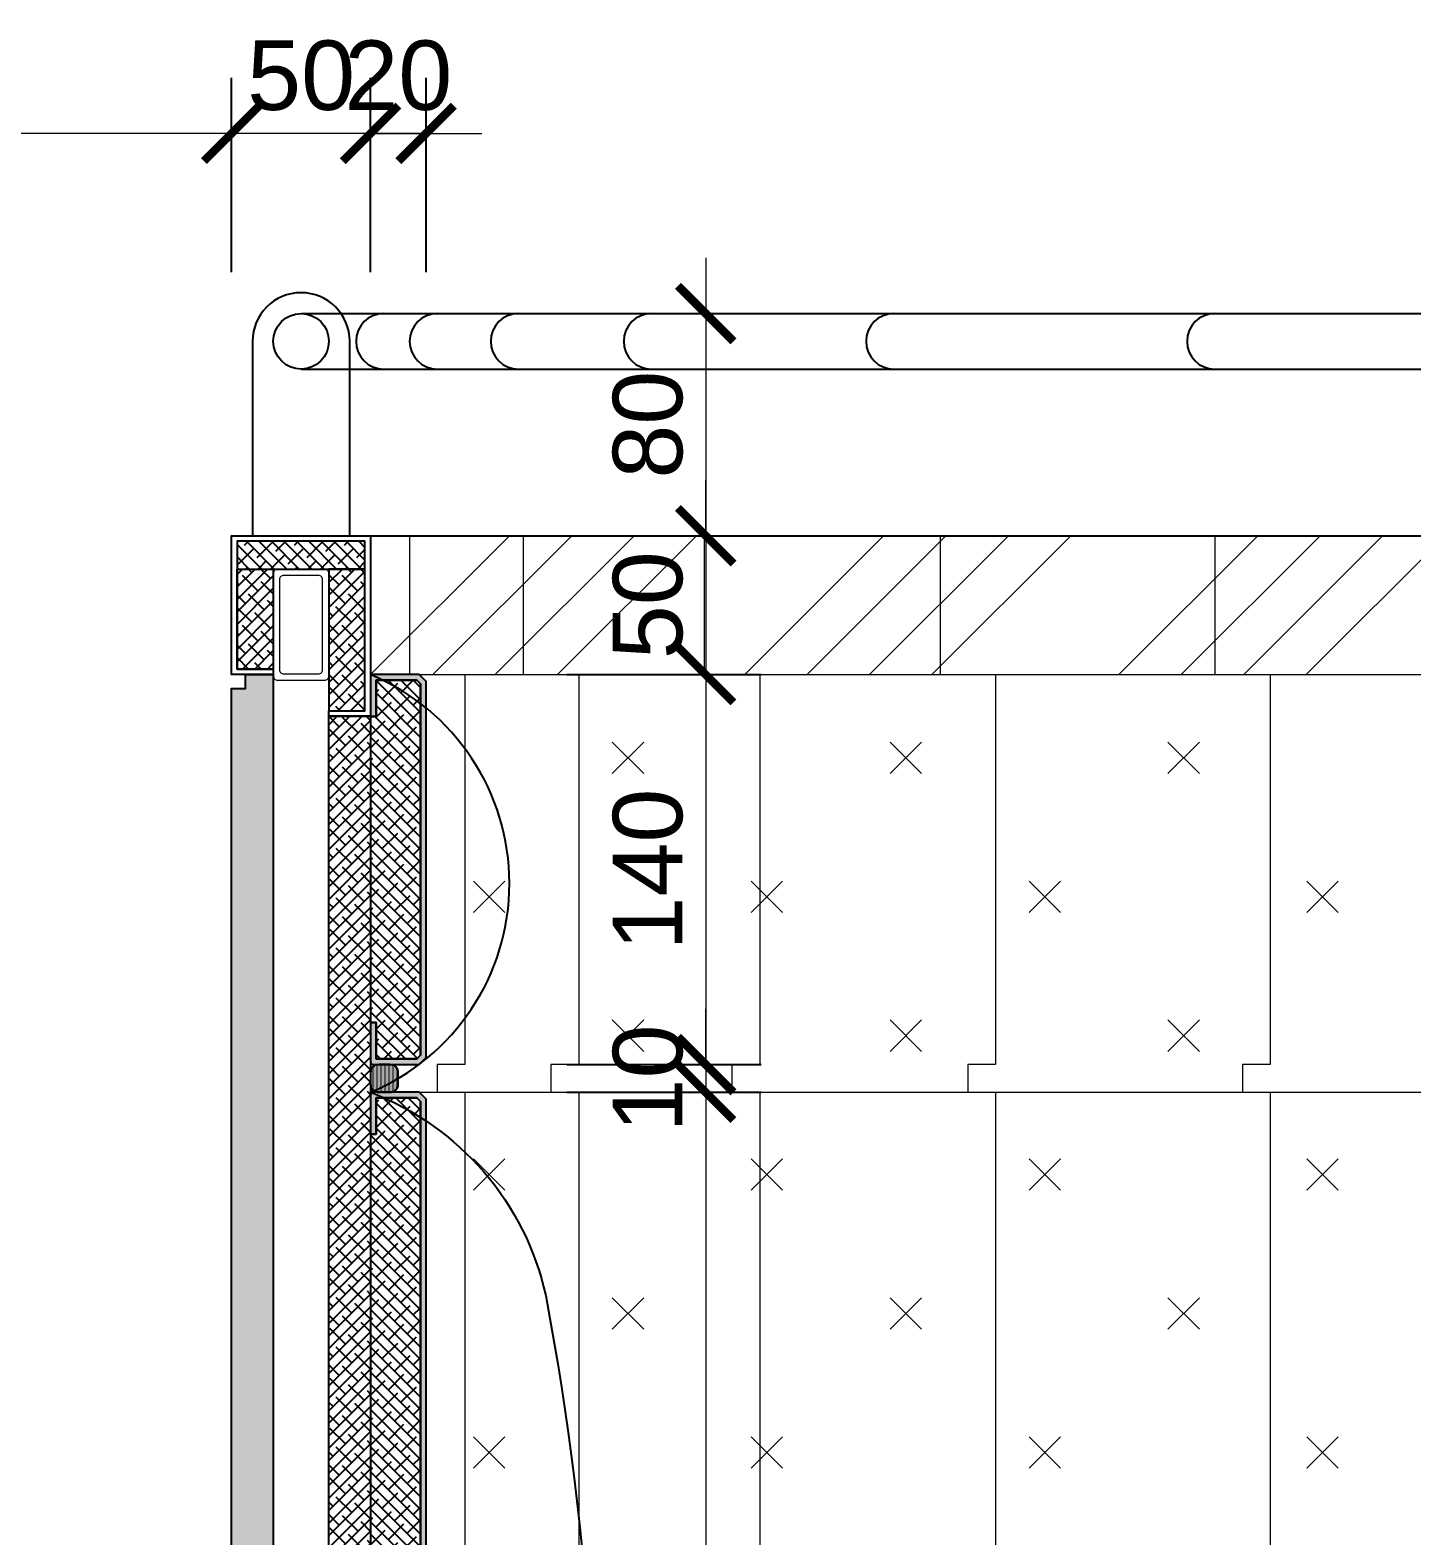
# Model space of a CAD drawing. Header units: millimetres. Extents: x 92928 to 223128, y -11456 to 21098.
# Drawn here: x 185976 to 186473, y -9046 to -8504 of the extents above; entities that cross this region are included whole.
import ezdxf

# ---------------------------------------------------------------- set-up
doc = ezdxf.new("R2010")
doc.units = ezdxf.units.MM
doc.linetypes.add('CONTINOUS', pattern=[0])
doc.layers.get('Defpoints').update_dxf_attribs({"color": 250})
for name, color, linetype, lineweight in [('_ACM-A-ANNO-DIMS', 2, 'Continuous', 13), ('_ACM-A-ANNO-DIMS @ 10', 2, 'Continuous', 13), ('_ACM-A-DETL-PATT', 8, 'Continuous', 0), ('_ACM-A-DETL-THIN', 2, 'Continuous', 9), ('_ACM-A-ELVE-HACH', 251, 'Continuous', 9)]:
    doc.layers.add(name, color=color, linetype=linetype, lineweight=lineweight)
for name, color, linetype in [('I-DETL-LW01', 1, 'Continuous'), ('I-DETL-LW02', 2, 'Continuous'), ('I-DETL-LW251', 251, 'Continuous'), ('PE-尺寸标注', 44, 'Continuous')]:
    doc.layers.add(name, color=color, linetype=linetype)
doc.styles.add('Arial', font='ARIALUNI.ttf')
doc.dimstyles.new('Aec-Arch-M-注释性', dxfattribs={"dimscale": 2, "dimtxt": 2.5, "dimasz": 2, "dimexe": 2, "dimexo": 2, "dimgap": 0.8, "dimtad": 1, "dimdec": 0, "dimrnd": 5, "dimzin": 3, "dimdsep": 46, "dimtxsty": 'Arial', "dimblk": 'WALL TYPE$0$_ArchTick', "dimcen": 2.5, "dimdle": 2, "dimclrd": 256, "dimclrt": 256, "dimazin": 2, "dimtfac": 0.75, "dimtdec": 0, "dimtix": 1, "dimtmove": 2, "dimatfit": 2, "dimfxl": 5, "dimfxlon": 1, "dimtolj": 1, "dimtzin": 0, "dimlwd": -1, "dimarcsym": 0})
pattern_1 = [(45, (149822.3237, -19527.3862), (-2.24506403, 2.24506403), []), (135, (149822.3237, -19527.3862), (-6.7351921, 2.24506403), [7.9375, -4.7625])]

# ---------------------------------------------------------------- blocks, each defined once
blk = doc.blocks.new('*U374')
at = {"layer": 'I-DETL-LW251', "linetype": 'CONTINOUS'}
h = blk.add_hatch(dxfattribs=at)
h.set_pattern_fill('DOTS', color=250, scale=0.3, angle=90)
h.set_pattern_definition([(90, (0, 7025.26076), (-0.47625, 0.238125), [0, -0.47625])])
edge = h.paths.add_edge_path()
edge.add_line((-13, 3553.7), (-11, 3553.7))
edge.add_line((-11, 3553.7), (-11, 3540.62))
edge.add_line((-11, 3540.62), (3.67, 3540.62))
edge.add_line((3.67, 3540.62), (5, 3541.95))
edge.add_line((5, 3541.95), (5, 3675.64))
edge.add_line((5, 3675.64), (3.67, 3676.97))
edge.add_line((3.67, 3676.97), (-11, 3676.97))
edge.add_line((-11, 3676.97), (-11, 3663.89))
edge.add_line((-11, 3663.89), (-13, 3663.89))
edge.add_line((-13, 3663.89), (-13, 3677.97))
edge.add_arc((-12, 3677.97), 1, 90, 180, ccw=False)
edge.add_line((-12, 3678.97), (4.5, 3678.97))
edge.add_line((4.5, 3678.97), (7, 3676.47))
edge.add_line((7, 3676.47), (7, 3541.12))
edge.add_line((7, 3541.12), (4.5, 3538.62))
edge.add_line((4.5, 3538.62), (-12, 3538.62))
edge.add_arc((-12, 3539.62), 1, 180, 270, ccw=False)
edge.add_line((-13, 3539.62), (-13, 3553.7))
at = {"layer": 'I-DETL-LW251'}
h = blk.add_hatch(dxfattribs=at)
h.set_pattern_fill('ANSI38', color=251, angle=-180)
h.set_pattern_definition([(225, (0, 7025.2608), (2.245064, -2.245064), []), (315, (0, 7025.2608), (6.735192, -2.245064), [7.9375, -4.7625])])
h.paths.add_polyline_path([(-11, 3540.62), (-11, 3553.7), (-13, 3553.7), (-13, 3663.89), (-11, 3663.89), (-11, 3676.97), (3.67, 3676.97), (5, 3675.64), (5, 3541.95), (3.67, 3540.62)])
at = {"layer": 'I-DETL-LW01'}
blk.add_lwpolyline([(-11, 3540.62), (-11, 3553.7), (-11, 3553.7), (-13, 3553.7), (-13, 3663.89), (-11, 3663.89), (-11, 3663.89), (-11, 3676.97), (3.67, 3676.97), (5, 3675.64), (5, 3541.95), (3.67, 3540.62)], close=True, dxfattribs=at)
at = {"layer": 'I-DETL-LW02'}
blk.add_lwpolyline([(-13, 3553.7), (-11, 3553.7), (-11, 3540.62), (3.67, 3540.62), (5, 3541.95), (5, 3675.64), (3.67, 3676.97), (-11, 3676.97), (-11, 3663.89), (-13, 3663.89), (-13, 3677.97, -0.414214), (-12, 3678.97), (4.5, 3678.97), (7, 3676.47), (7, 3541.12), (4.5, 3538.62), (-12, 3538.62, -0.414214), (-13, 3539.62), (-13, 3553.7)], format="xyb", dxfattribs=at)
blk = doc.blocks.new('*U375')
at = {"layer": 'I-DETL-LW251', "linetype": 'CONTINOUS'}
h = blk.add_hatch(dxfattribs=at)
h.set_pattern_fill('DOTS', color=250, scale=0.3, angle=90)
h.set_pattern_definition([(90, (0, 7334.57726), (-0.47625, 0.238125), [0, -0.47625])])
edge = h.paths.add_edge_path()
edge.add_line((-13, 3553.7), (-11, 3553.7))
edge.add_line((-11, 3553.7), (-11, 3540.62))
edge.add_line((-11, 3540.62), (3.67, 3540.62))
edge.add_line((3.67, 3540.62), (5, 3541.95))
edge.add_line((5, 3541.95), (5, 3984.96))
edge.add_line((5, 3984.96), (3.67, 3986.29))
edge.add_line((3.67, 3986.29), (-11, 3986.29))
edge.add_line((-11, 3986.29), (-11, 3973.21))
edge.add_line((-11, 3973.21), (-13, 3973.21))
edge.add_line((-13, 3973.21), (-13, 3987.29))
edge.add_arc((-12, 3987.29), 1, 90, 180, ccw=False)
edge.add_line((-12, 3988.29), (4.5, 3988.29))
edge.add_line((4.5, 3988.29), (7, 3985.79))
edge.add_line((7, 3985.79), (7, 3541.12))
edge.add_line((7, 3541.12), (4.5, 3538.62))
edge.add_line((4.5, 3538.62), (-12, 3538.62))
edge.add_arc((-12, 3539.62), 1, 180, 270, ccw=False)
edge.add_line((-13, 3539.62), (-13, 3553.7))
at = {"layer": 'I-DETL-LW251'}
h = blk.add_hatch(dxfattribs=at)
h.set_pattern_fill('ANSI38', color=251, angle=-180)
h.set_pattern_definition([(225, (0, 7334.5773), (2.245064, -2.245064), []), (315, (0, 7334.5773), (6.735192, -2.245064), [7.9375, -4.7625])])
h.paths.add_polyline_path([(-11, 3540.62), (-11, 3553.7), (-13, 3553.7), (-13, 3973.21), (-11, 3973.21), (-11, 3986.29), (3.67, 3986.29), (5, 3984.96), (5, 3541.95), (3.67, 3540.62)])
at = {"layer": 'I-DETL-LW01'}
blk.add_lwpolyline([(-11, 3540.62), (-11, 3553.7), (-11, 3553.7), (-13, 3553.7), (-13, 3973.21), (-11, 3973.21), (-11, 3973.21), (-11, 3986.29), (3.67, 3986.29), (5, 3984.96), (5, 3541.95), (3.67, 3540.62)], close=True, dxfattribs=at)
at = {"layer": 'I-DETL-LW02'}
blk.add_lwpolyline([(-13, 3553.7), (-11, 3553.7), (-11, 3540.62), (3.67, 3540.62), (5, 3541.95), (5, 3984.96), (3.67, 3986.29), (-11, 3986.29), (-11, 3973.21), (-13, 3973.21), (-13, 3987.29, -0.414214), (-12, 3988.29), (4.5, 3988.29), (7, 3985.79), (7, 3541.12), (4.5, 3538.62), (-12, 3538.62, -0.414214), (-13, 3539.62), (-13, 3553.7)], format="xyb", dxfattribs=at)
blk = doc.blocks.new('K_20')
at = {"layer": '_ACM-A-DETL-PATT'}
for points in [[(-18.5, -20), (18.5, -20, 0.414214), (20, -18.5), (20, -1.5, 0.414214), (18.5, 0), (-18.5, 0, 0.414214), (-20, -1.5), (-20, -18.5, 0.414214)], [(-16.25, -17.75), (16.25, -17.75, 0.414214), (17.75, -16.25), (17.75, -3.75, 0.414214), (16.25, -2.25), (-16.25, -2.25, 0.414214), (-17.75, -3.75), (-17.75, -16.25, 0.414214)]]:
    blk.add_lwpolyline(points, format="xyb", close=True, dxfattribs=at)
blk = doc.blocks.new('WALL TYPE$0$_ArchTick')
at = {"color": 0, "linetype": 'ByBlock', "const_width": 0.15}
blk.add_lwpolyline([(-0.5, -0.5), (0.5, 0.5)], dxfattribs=at)
blk = doc.blocks.new('*D550')
at = {"layer": '_ACM-A-ANNO-DIMS', "transparency": 16777216}
blk.add_line((186218.83, -8866.59), (186218.83, -9356.25), dxfattribs=at)
at = {"layer": '_ACM-A-ANNO-DIMS', "color": 0, "lineweight": -2, "transparency": 16777216}
for p, q in [((186168.83, -8886.59), (186238.83, -8886.59)), ((186168.83, -9336.25), (186238.83, -9336.25))]:
    blk.add_line(p, q, dxfattribs=at)
at = {"layer": 'Defpoints', "color": 0, "transparency": 16777216}
for p in [(186143.17, -8886.59), (186143.17, -9336.25), (186218.83, -9336.25)]:
    blk.add_point(p, dxfattribs=at)
at = {"layer": '_ACM-A-ANNO-DIMS', "transparency": 16777216, "xscale": 20, "yscale": 20, "zscale": 20}
for p, rotation in [((186218.83, -8886.59), 90), ((186218.83, -9336.25), 270)]:
    blk.add_blockref('WALL TYPE$0$_ArchTick', p, dxfattribs=dict(at, rotation=rotation))
at = {"layer": '_ACM-A-ANNO-DIMS', "transparency": 16777216, "insert": (186198.06, -9111.42), "char_height": 25, "attachment_point": 5, "rotation": 90, "style": 'Arial'}
blk.add_mtext('\\A1;450', dxfattribs=at)
blk = doc.blocks.new('*D551')
at = {"layer": '_ACM-A-ANNO-DIMS', "transparency": 16777216}
for p, q in [((186218.83, -8876.59), (186218.83, -8856.59)), ((186218.83, -8876.59), (186218.83, -8886.59)), ((186218.83, -8886.59), (186218.83, -8906.59))]:
    blk.add_line(p, q, dxfattribs=at)
at = {"layer": '_ACM-A-ANNO-DIMS', "color": 0, "lineweight": -2, "transparency": 16777216}
for p, q in [((186168.83, -8876.59), (186238.83, -8876.59)), ((186168.83, -8886.59), (186238.83, -8886.59))]:
    blk.add_line(p, q, dxfattribs=at)
at = {"layer": 'Defpoints', "color": 0, "transparency": 16777216}
for p in [(186143.17, -8876.59), (186143.17, -8886.59), (186218.83, -8886.59)]:
    blk.add_point(p, dxfattribs=at)
at = {"layer": '_ACM-A-ANNO-DIMS', "transparency": 16777216, "xscale": 20, "yscale": 20, "zscale": 20}
for p, rotation in [((186218.83, -8876.59), 270), ((186218.83, -8886.59), 90)]:
    blk.add_blockref('WALL TYPE$0$_ArchTick', p, dxfattribs=dict(at, rotation=rotation))
at = {"layer": '_ACM-A-ANNO-DIMS', "transparency": 16777216, "insert": (186198.06, -8881.59), "char_height": 25, "attachment_point": 5, "rotation": 90, "style": 'Arial'}
blk.add_mtext('\\A1;10', dxfattribs=at)
blk = doc.blocks.new('*D552')
at = {"layer": '_ACM-A-ANNO-DIMS', "transparency": 16777216}
blk.add_line((186218.83, -8716.24), (186218.83, -8896.59), dxfattribs=at)
at = {"layer": '_ACM-A-ANNO-DIMS', "color": 0, "lineweight": -2, "transparency": 16777216}
for p, q in [((186168.83, -8736.24), (186238.83, -8736.24)), ((186168.83, -8876.59), (186238.83, -8876.59))]:
    blk.add_line(p, q, dxfattribs=at)
at = {"layer": 'Defpoints', "color": 0, "transparency": 16777216}
for p in [(186143.17, -8736.24), (186143.17, -8876.59), (186218.83, -8876.59)]:
    blk.add_point(p, dxfattribs=at)
at = {"layer": '_ACM-A-ANNO-DIMS', "transparency": 16777216, "xscale": 20, "yscale": 20, "zscale": 20}
for p, rotation in [((186218.83, -8736.24), 90), ((186218.83, -8876.59), 270)]:
    blk.add_blockref('WALL TYPE$0$_ArchTick', p, dxfattribs=dict(at, rotation=rotation))
at = {"layer": '_ACM-A-ANNO-DIMS', "transparency": 16777216, "insert": (186198.06, -8806.41), "char_height": 25, "attachment_point": 5, "rotation": 90, "style": 'Arial'}
blk.add_mtext('\\A1;140', dxfattribs=at)
blk = doc.blocks.new('*D553')
at = {"layer": '_ACM-A-ANNO-DIMS', "transparency": 16777216}
for p, q in [((186218.83, -8686.25), (186218.83, -8666.25)), ((186218.83, -8686.25), (186218.83, -8736.24)), ((186218.83, -8736.24), (186218.83, -8756.24))]:
    blk.add_line(p, q, dxfattribs=at)
at = {"layer": '_ACM-A-ANNO-DIMS', "color": 0, "lineweight": -2, "transparency": 16777216}
for p, q in [((186168.83, -8686.25), (186238.83, -8686.25)), ((186168.83, -8736.24), (186238.83, -8736.24))]:
    blk.add_line(p, q, dxfattribs=at)
at = {"layer": 'Defpoints', "color": 0, "transparency": 16777216}
for p in [(186143.17, -8686.25), (186143.17, -8736.24), (186218.83, -8736.24)]:
    blk.add_point(p, dxfattribs=at)
at = {"layer": '_ACM-A-ANNO-DIMS', "transparency": 16777216, "xscale": 20, "yscale": 20, "zscale": 20}
for p, rotation in [((186218.83, -8686.25), 270), ((186218.83, -8736.24), 90)]:
    blk.add_blockref('WALL TYPE$0$_ArchTick', p, dxfattribs=dict(at, rotation=rotation))
at = {"layer": '_ACM-A-ANNO-DIMS', "transparency": 16777216, "insert": (186198.06, -8711.24), "char_height": 25, "attachment_point": 5, "rotation": 90, "style": 'Arial'}
blk.add_mtext('\\A1;50', dxfattribs=at)
blk = doc.blocks.new('*D554')
at = {"layer": '_ACM-A-ANNO-DIMS', "transparency": 16777216}
blk.add_line((186218.83, -8586.25), (186218.83, -8706.25), dxfattribs=at)
at = {"layer": '_ACM-A-ANNO-DIMS', "color": 0, "lineweight": -2, "transparency": 16777216}
for p, q in [((186168.83, -8606.25), (186238.83, -8606.25)), ((186168.83, -8686.25), (186238.83, -8686.25))]:
    blk.add_line(p, q, dxfattribs=at)
at = {"layer": 'Defpoints', "color": 0, "transparency": 16777216}
for p in [(186143.17, -8606.25), (186143.17, -8686.25), (186218.83, -8686.25)]:
    blk.add_point(p, dxfattribs=at)
at = {"layer": '_ACM-A-ANNO-DIMS', "transparency": 16777216, "xscale": 20, "yscale": 20, "zscale": 20}
for p, rotation in [((186218.83, -8606.25), 90), ((186218.83, -8686.25), 270)]:
    blk.add_blockref('WALL TYPE$0$_ArchTick', p, dxfattribs=dict(at, rotation=rotation))
at = {"layer": '_ACM-A-ANNO-DIMS', "transparency": 16777216, "insert": (186198.06, -8646.25), "char_height": 25, "attachment_point": 5, "rotation": 90, "style": 'Arial'}
blk.add_mtext('\\A1;80', dxfattribs=at)
blk = doc.blocks.new('*D559')
at = {"layer": '_ACM-A-ANNO-DIMS', "color": 0, "lineweight": -2, "transparency": 16777216}
for p, q in [((186048.17, -8591.41), (186048.17, -8521.41)), ((186098.17, -8591.41), (186098.17, -8521.41))]:
    blk.add_line(p, q, dxfattribs=at)
at = {"layer": '_ACM-A-ANNO-DIMS', "transparency": 16777216}
for p, q in [((186048.17, -8541.41), (186028.17, -8541.41)), ((186098.17, -8541.41), (186048.17, -8541.41)), ((186098.17, -8541.41), (186118.17, -8541.41))]:
    blk.add_line(p, q, dxfattribs=at)
at = {"layer": 'Defpoints', "color": 0, "transparency": 16777216}
for p in [(186048.17, -8541.41), (186048.17, -8737.24), (186098.17, -8752.24)]:
    blk.add_point(p, dxfattribs=at)
at = {"layer": '_ACM-A-ANNO-DIMS', "transparency": 16777216, "xscale": 20, "yscale": 20, "zscale": 20}
blk.add_blockref('WALL TYPE$0$_ArchTick', (186048.17, -8541.41), dxfattribs=at)
at = {"layer": '_ACM-A-ANNO-DIMS', "transparency": 16777216, "xscale": 20, "yscale": 20, "zscale": 20, "rotation": 180}
blk.add_blockref('WALL TYPE$0$_ArchTick', (186098.17, -8541.41), dxfattribs=at)
at = {"layer": '_ACM-A-ANNO-DIMS', "transparency": 16777216, "insert": (186073.17, -8520.64), "char_height": 25, "attachment_point": 5, "style": 'Arial'}
blk.add_mtext('\\A1;50', dxfattribs=at)
blk = doc.blocks.new('*D560')
at = {"layer": '_ACM-A-ANNO-DIMS', "color": 0, "lineweight": -2, "transparency": 16777216}
for p, q in [((186098.17, -8591.41), (186098.17, -8521.41)), ((186118.17, -8591.41), (186118.17, -8521.41))]:
    blk.add_line(p, q, dxfattribs=at)
at = {"layer": '_ACM-A-ANNO-DIMS', "transparency": 16777216}
for p, q in [((186098.17, -8541.41), (186078.17, -8541.41)), ((186118.17, -8541.41), (186098.17, -8541.41)), ((186118.17, -8541.41), (186138.17, -8541.41))]:
    blk.add_line(p, q, dxfattribs=at)
at = {"layer": 'Defpoints', "color": 0, "transparency": 16777216}
for p in [(186098.17, -8541.41), (186098.17, -8737.24), (186118.17, -8737.24)]:
    blk.add_point(p, dxfattribs=at)
at = {"layer": '_ACM-A-ANNO-DIMS', "transparency": 16777216, "xscale": 20, "yscale": 20, "zscale": 20}
blk.add_blockref('WALL TYPE$0$_ArchTick', (186098.17, -8541.41), dxfattribs=at)
at = {"layer": '_ACM-A-ANNO-DIMS', "transparency": 16777216, "xscale": 20, "yscale": 20, "zscale": 20, "rotation": 180}
blk.add_blockref('WALL TYPE$0$_ArchTick', (186118.17, -8541.41), dxfattribs=at)
at = {"layer": '_ACM-A-ANNO-DIMS', "transparency": 16777216, "insert": (186108.17, -8520.64), "char_height": 25, "attachment_point": 5, "style": 'Arial'}
blk.add_mtext('\\A1;20', dxfattribs=at)
blk = doc.blocks.new('*D561')
at = {"layer": '_ACM-A-ANNO-DIMS', "color": 0, "lineweight": -2, "transparency": 16777216}
for p, q in [((185828.28, -8591.41), (185828.28, -8521.41)), ((186048.17, -8591.41), (186048.17, -8521.41))]:
    blk.add_line(p, q, dxfattribs=at)
at = {"layer": '_ACM-A-ANNO-DIMS', "transparency": 16777216}
blk.add_line((186068.17, -8541.41), (185808.28, -8541.41), dxfattribs=at)
at = {"layer": 'Defpoints', "color": 0, "transparency": 16777216}
for p in [(185828.28, -8541.41), (185828.28, -8737.24), (186048.17, -8737.24)]:
    blk.add_point(p, dxfattribs=at)
at = {"layer": '_ACM-A-ANNO-DIMS', "transparency": 16777216, "xscale": 20, "yscale": 20, "zscale": 20, "rotation": 180}
blk.add_blockref('WALL TYPE$0$_ArchTick', (185828.28, -8541.41), dxfattribs=at)
at = {"layer": '_ACM-A-ANNO-DIMS', "transparency": 16777216, "xscale": 20, "yscale": 20, "zscale": 20}
blk.add_blockref('WALL TYPE$0$_ArchTick', (186048.17, -8541.41), dxfattribs=at)
at = {"layer": '_ACM-A-ANNO-DIMS', "transparency": 16777216, "insert": (185938.23, -8520.64), "char_height": 25, "attachment_point": 5, "style": 'Arial'}
blk.add_mtext('\\A1;220', dxfattribs=at)

msp = doc.modelspace()

# ---------------------------------------------------------------- hatches: boundary and pattern name
at = {"linetype": 'CONTINOUS'}
h = msp.add_hatch(dxfattribs=at)
h.set_pattern_fill('DOTS', color=250, scale=0.3, angle=90)
h.set_pattern_definition([(90, (-2294.7003, -11006.9782), (-0.47625, 0.238125), [0, -0.47625])])
edge = h.paths.add_edge_path()
edge.add_line((186105.17, -8876.59), (186101.17, -8876.59))
edge.add_arc((186101.17, -8879.59), 3, 90, 180)
edge.add_line((186098.17, -8879.59), (186098.17, -8883.59))
edge.add_arc((186101.17, -8883.59), 3, 180, 270)
edge.add_line((186101.17, -8886.59), (186105.17, -8886.59))
edge.add_arc((186105.17, -8883.59), 3, 270, 360)
edge.add_line((186108.17, -8883.59), (186108.17, -8879.59))
edge.add_arc((186105.17, -8879.59), 3, 0, 90)
at = {"layer": '_ACM-A-ELVE-HACH'}
h = msp.add_hatch(dxfattribs=at)
h.set_pattern_fill('ANSI34', color=256, scale=5, style=0)
h.set_pattern_definition([(45, (186098.17, -8736.235), (-67.352, 67.352), []), (45, (186120.62, -8736.235), (-67.352, 67.352), []), (45, (186143.07, -8736.235), (-67.352, 67.352), []), (45, (186165.52, -8736.235), (-67.352, 67.352), [])])
h.paths.add_polyline_path([(186098.17, -8686.25), (186098.17, -8736.24), (187395, -8736.24), (187395, -8686.25)])
h = msp.add_hatch(dxfattribs=at)
h.set_pattern_fill('石膏板', color=256, scale=20, style=0, pattern_type=2)
h.set_pattern_definition([(45, (186135.16, -9321.91), (-50, 50), [16, -54.7107]), (135, (186246.474, -9321.91), (-50, -50), [16, -54.7107])])
h.paths.add_polyline_path([(187384.15, -9286.25), (187384.15, -8886.59), (187384.15, -8736.24), (186118.17, -8736.24), (186118.17, -8874.09), (186118.17, -9286.25), (186718.17, -9286.25), (186718.17, -9336.25, -0.414214), (186768.17, -9286.25)])
at = {"layer": 'I-DETL-LW251'}
h = msp.add_hatch(dxfattribs=at)
h.set_pattern_fill('ANSI38', color=250, angle=90)
h.set_pattern_definition([(135, (196877.304, -44962.0978), (-2.24506403, -2.24506403), []), (225, (196877.304, -44962.0978), (-2.24506403, -6.7351921), [7.9375, -4.7625])])
h.paths.add_polyline_path([(186096.17, -8698.25), (186096.17, -8688.25), (186050.17, -8688.25), (186050.17, -8698.25)])
h = msp.add_hatch(dxfattribs=at)
h.set_pattern_fill('ANSI38', color=250)
h.set_pattern_definition(pattern_1)
h.paths.add_polyline_path([(186063.17, -8734.24), (186050.17, -8734.24), (186050.17, -8698.25), (186063.17, -8698.25)])
h = msp.add_hatch(dxfattribs=at)
h.set_pattern_fill('ANSI38', color=250)
h.set_pattern_definition(pattern_1)
h.paths.add_polyline_path([(186083.17, -8749.24), (186096.17, -8749.24), (186096.17, -8698.25), (186083.17, -8698.25)])
h = msp.add_hatch(dxfattribs=at)
h.set_pattern_fill('ANSI38', color=250)
h.set_pattern_definition([(45, (149858.3237, -19578.4512), (-2.24506403, 2.24506403), []), (135, (149858.3237, -19578.4512), (-6.7351921, 2.24506403), [7.9375, -4.7625])])
h.paths.add_polyline_path([(186098.17, -9321.25), (186083.17, -9321.25), (186083.17, -8751.23), (186098.17, -8751.23)])
at = {"layer": 'PE-尺寸标注'}
h = msp.add_hatch(dxfattribs=at)
h.set_pattern_fill('木纹面1', color=250, scale=5, style=0, pattern_type=2)
h.set_pattern_definition([(63.434949, (17.933, -11006.112), (20, -1e-09), [4.6213683, -17.7393114]), (40.601295, (4.776, -10988.818), (20, 2e-08), [4.1580665, -88.037378]), (40.601295, (14.776, -10968.818), (20, 2e-08), [4.1580665, -88.037378]), (40.601295, (24.776, -10948.818), (19.99999995, -1e-08), [4.1580665, -88.037378]), (63.434949, (7.786, -11008.907), (20, -1e-09), [4.2370078, -18.123672]), (50.194429, (9.68, -11005.117), (20, 8e-10), [2.2404905, -75.862006]), (50.194429, (19.68, -10985.117), (20, 8e-10), [2.2404905, -75.862006]), (50.194429, (29.68, -10965.117), (20, 8e-10), [2.2404905, -75.862006]), (21.8014095, (11.115, -11003.396), (20, -3e-08), [2.8687121, -50.982936]), (33.6900675, (13.779, -11002.33), (20, -1e-08), [2.521813, -33.5336997]), (63.434949, (15.877, -11000.931), (20, -8e-09), [3.3552885, -19.005391]), (45, (17.377, -10997.93), (20, 0), [2.717818, -53.8507243]), (45, (27.377, -10977.93), (20, 0), [2.717818, -53.8507243]), (21.8014095, (19.299, -10996.0086), (20, -3e-08), [2.19237, -51.659278]), (63.434949, (1.305, -11009.369), (20, -8e-09), [7.1896, -15.17108]), (50.194429, (4.52, -11002.938), (20, 8e-10), [4.573562, -73.528935]), (50.194429, (14.52, -10982.938), (20, 8e-10), [4.573562, -73.528935]), (50.194429, (24.52, -10962.938), (20, 8e-10), [4.573562, -73.528935]), (33.6900675, (7.448, -10999.425), (20, -1e-08), [2.2405595, -33.8149534]), (15.945396, (9.312, -10998.182), (20, -1.45e-06), [3.5624845, -69.2386145]), (33.6900675, (12.738, -10997.203), (20, -1e-08), [4.0929665, -31.9625462]), (50.194429, (16.143, -10994.933), (20, 8e-10), [5.197338, -72.905159]), (50.194429, (26.143, -10974.933), (20, 8e-10), [5.197338, -72.905159]), (50.194429, (36.143, -10954.933), (20, -3e-09), [5.197338, -72.905159]), (21.8014095, (19.4704, -10990.94), (20, -3e-08), [5.7145015, -48.137147]), (50.194429, (0, -11001.978), (20, 8e-10), [5.214067, -72.88843]), (50.194429, (10, -10981.978), (20, 8e-10), [5.214067, -72.88843]), (50.194429, (20, -10961.978), (20, 8e-10), [5.214067, -72.88843]), (33.6900675, (3.338, -10997.973), (20, -1e-08), [4.838075, -31.2174377]), (26.565051, (7.3635, -10995.289), (19.99999998, 1e-09), [7.98596, -81.456759]), (26.565051, (17.3635, -10975.289), (19.99999998, 1e-09), [7.98596, -81.456759]), (40.601295, (14.506, -10991.718), (20, 2e-08), [4.3193014, -87.876143]), (40.601295, (24.506, -10971.718), (20, 2e-08), [4.3193014, -87.876143]), (40.601295, (34.506, -10951.718), (20, 2e-08), [4.3193014, -87.876143]), (33.6900675, (1.335, -10995.194), (20, -1e-08), [2.7357916, -33.3197221]), (26.565051, (3.611, -10993.677), (19.99999998, 8e-09), [7.158076, -82.284643]), (26.565051, (13.611, -10973.677), (20.00000002, -8e-08), [7.158076, -82.284643]), (40.601295, (10.013, -10990.476), (20, 2e-08), [1.700823, -90.4946216]), (40.601295, (20.013, -10970.476), (20, 2e-08), [1.700823, -90.4946216]), (40.601295, (30.013, -10950.476), (20, 2e-08), [1.700823, -90.4946216])])
edge = h.paths.add_edge_path()
edge.add_line((186053.17, -8736.23), (186063.17, -8736.23))
edge.add_line((186063.17, -8736.23), (186063.17, -9336.25))
edge.add_line((186063.17, -9336.25), (186053.17, -9336.25))
edge.add_line((186053.17, -9336.25), (186053.17, -9331.25))
edge.add_line((186053.17, -9331.25), (186048.17, -9331.25))
edge.add_line((186048.17, -9331.25), (186048.17, -8741.24))
edge.add_line((186048.17, -8741.24), (186053.17, -8741.24))
edge.add_line((186053.17, -8741.24), (186053.17, -8736.24))

# ---------------------------------------------------------------- linework, layer by layer
at = {"color": 8}
for p, q in [((186073.17, -8606.25), (187372.77, -8606.25)), ((186073.17, -8626.25), (187369.63, -8626.25))]:
    msp.add_line(p, q, dxfattribs=at)
msp.add_lwpolyline([(186098.17, -8886.59, -0.252451), (186161.22, -8959.78, -0.06247), (186177.48, -9224.56, -0.260677), (186098.17, -9336.25, -0.486637)], format="xyb")
for centre in [(186102.94, -8616.25), (186122.25, -8616.25), (186151.42, -8616.25), (186199.3, -8616.25), (186286.54, -8616.25), (186402.09, -8616.25)]:
    msp.add_arc(centre, 10, 90, 270, dxfattribs=at)
msp.add_arc((186066.66, -8811.41), 81.51, 292.7431, 67.2569)
at = {"layer": '_ACM-A-DETL-THIN', "color": 8}
for points in [[(186112.14, -8686.25), (186112.14, -8736.24), (186132.14, -8736.24), (186132.14, -8876.59), (186122.14, -8876.59), (186122.14, -8886.59), (186132.14, -8886.59), (186132.14, -9301.58)], [(186153.1, -8686.25), (186153.1, -8736.24), (186173.1, -8736.24), (186173.1, -8876.59), (186163.1, -8876.59), (186163.1, -8886.59), (186173.1, -8886.59), (186173.1, -9286.25)], [(186218.26, -8686.25), (186218.26, -8736.24), (186238.26, -8736.24), (186238.26, -8876.59), (186228.26, -8876.59), (186228.26, -8886.59), (186238.26, -8886.59), (186238.26, -9286.25)], [(186303.17, -8686.25), (186303.17, -8736.24), (186323.17, -8736.24), (186323.17, -8876.59), (186313.17, -8876.59), (186313.17, -8886.59), (186323.17, -8886.59), (186323.17, -9286.25)], [(186402.05, -8686.25), (186402.05, -8736.24), (186422.05, -8736.24), (186422.05, -8876.59), (186412.05, -8876.59), (186412.05, -8886.59), (186422.05, -8886.59), (186422.05, -9286.25)], [(186118.17, -8736.24), (187395, -8736.24)], [(186115.67, -8886.59), (187384.15, -8886.59)]]:
    msp.add_lwpolyline(points, dxfattribs=at)
at = {"layer": 'I-DETL-LW01'}
for points in [[(186096.17, -8698.25), (186096.17, -8688.25), (186050.17, -8688.25), (186050.17, -8698.25)], [(186063.17, -8734.24), (186050.17, -8734.24), (186050.17, -8698.25), (186063.17, -8698.25)], [(186083.17, -8749.24), (186096.17, -8749.24), (186096.17, -8698.25), (186083.17, -8698.25)], [(186098.17, -9321.25), (186083.17, -9321.25), (186083.17, -8751.23), (186098.17, -8751.23)]]:
    msp.add_lwpolyline(points, close=True, dxfattribs=at)
at = {"layer": 'I-DETL-LW02'}
for points in [[(186055.67, -8616.25), (186055.67, -8686.25), (186090.67, -8686.25), (186090.67, -8616.25, 1)], [(186105.17, -8876.59), (186101.17, -8876.59, 0.414214), (186098.17, -8879.59), (186098.17, -8883.59, 0.414214), (186101.17, -8886.59), (186105.17, -8886.59, 0.414214), (186108.17, -8883.59), (186108.17, -8879.59, 0.414214)]]:
    msp.add_lwpolyline(points, format="xyb", close=True, dxfattribs=at)
for points in [[(186063.17, -8736.24), (186048.17, -8736.24), (186048.17, -8686.25), (186098.17, -8686.25), (186098.17, -8751.24), (186083.17, -8751.24), (186083.17, -8749.24), (186096.17, -8749.24), (186096.17, -8688.25), (186050.17, -8688.25), (186050.17, -8734.24), (186063.17, -8734.24), (186063.17, -8736.24)], [(186098.17, -8686.25), (187395, -8686.25)], [(186053.17, -8736.23), (186063.17, -8736.23), (186063.17, -9336.25), (186053.17, -9336.25), (186053.17, -9331.25), (186048.17, -9331.25), (186048.17, -8741.24), (186053.17, -8741.24), (186053.17, -8736.24)]]:
    msp.add_lwpolyline(points, dxfattribs=at)
msp.add_circle((186073.17, -8616.25), 10, dxfattribs=at)

# ---------------------------------------------------------------- block references
at = {"rotation": 270}
msp.add_blockref('K_20', (186083.17, -8718.25), dxfattribs=at)
at = {"xscale": -1, "rotation": 180}
for name, p in [('*U374', (186111.17, -5197.61)), ('*U375', (186111.17, -5347.96))]:
    msp.add_blockref(name, p, dxfattribs=at)

# ---------------------------------------------------------------- dimensions: what is measured, and where the dimension line sits
at = {"layer": '_ACM-A-ANNO-DIMS @ 10'}
for base, p1, p2, picture, middle in [((185828.28, -8541.41), (186048.17, -8737.24), (185828.28, -8737.24), '*D561', (185938.23, -8520.64)), ((186048.17, -8541.41), (186098.17, -8752.24), (186048.17, -8737.24), '*D559', (186073.17, -8520.64)), ((186098.17, -8541.41), (186118.17, -8737.24), (186098.17, -8737.24), '*D560', (186108.17, -8520.64))]:
    dim = msp.add_linear_dim(base=base, p1=p1, p2=p2, dimstyle='Aec-Arch-M-注释性', override={"dimscale": 10, "dimzin": 8, "dimtix": 1, "dimtofl": 1, "dimtmove": 2, "dimatfit": 2}, dxfattribs=at)
    dim.commit()
    dim.dimension.update_dxf_attribs({"geometry": picture, "text_midpoint": middle})
for base, p1, p2, picture, middle in [((186218.83, -8686.25), (186143.17, -8606.25), (186143.17, -8686.25), '*D554', (186198.06, -8646.25)), ((186218.83, -8736.24), (186143.17, -8686.25), (186143.17, -8736.24), '*D553', (186198.06, -8711.24)), ((186218.83, -8876.59), (186143.17, -8736.24), (186143.17, -8876.59), '*D552', (186198.06, -8806.41)), ((186218.83, -8886.59), (186143.17, -8876.59), (186143.17, -8886.59), '*D551', (186198.06, -8881.59)), ((186218.83, -9336.25), (186143.17, -8886.59), (186143.17, -9336.25), '*D550', (186198.06, -9111.42))]:
    dim = msp.add_linear_dim(base=base, p1=p1, p2=p2, angle=90, dimstyle='Aec-Arch-M-注释性', override={"dimscale": 10, "dimzin": 8, "dimtix": 1, "dimtofl": 1, "dimtmove": 2, "dimatfit": 2}, dxfattribs=at)
    dim.commit()
    dim.dimension.update_dxf_attribs({"geometry": picture, "text_midpoint": middle})

doc.saveas('drawing.dxf')
